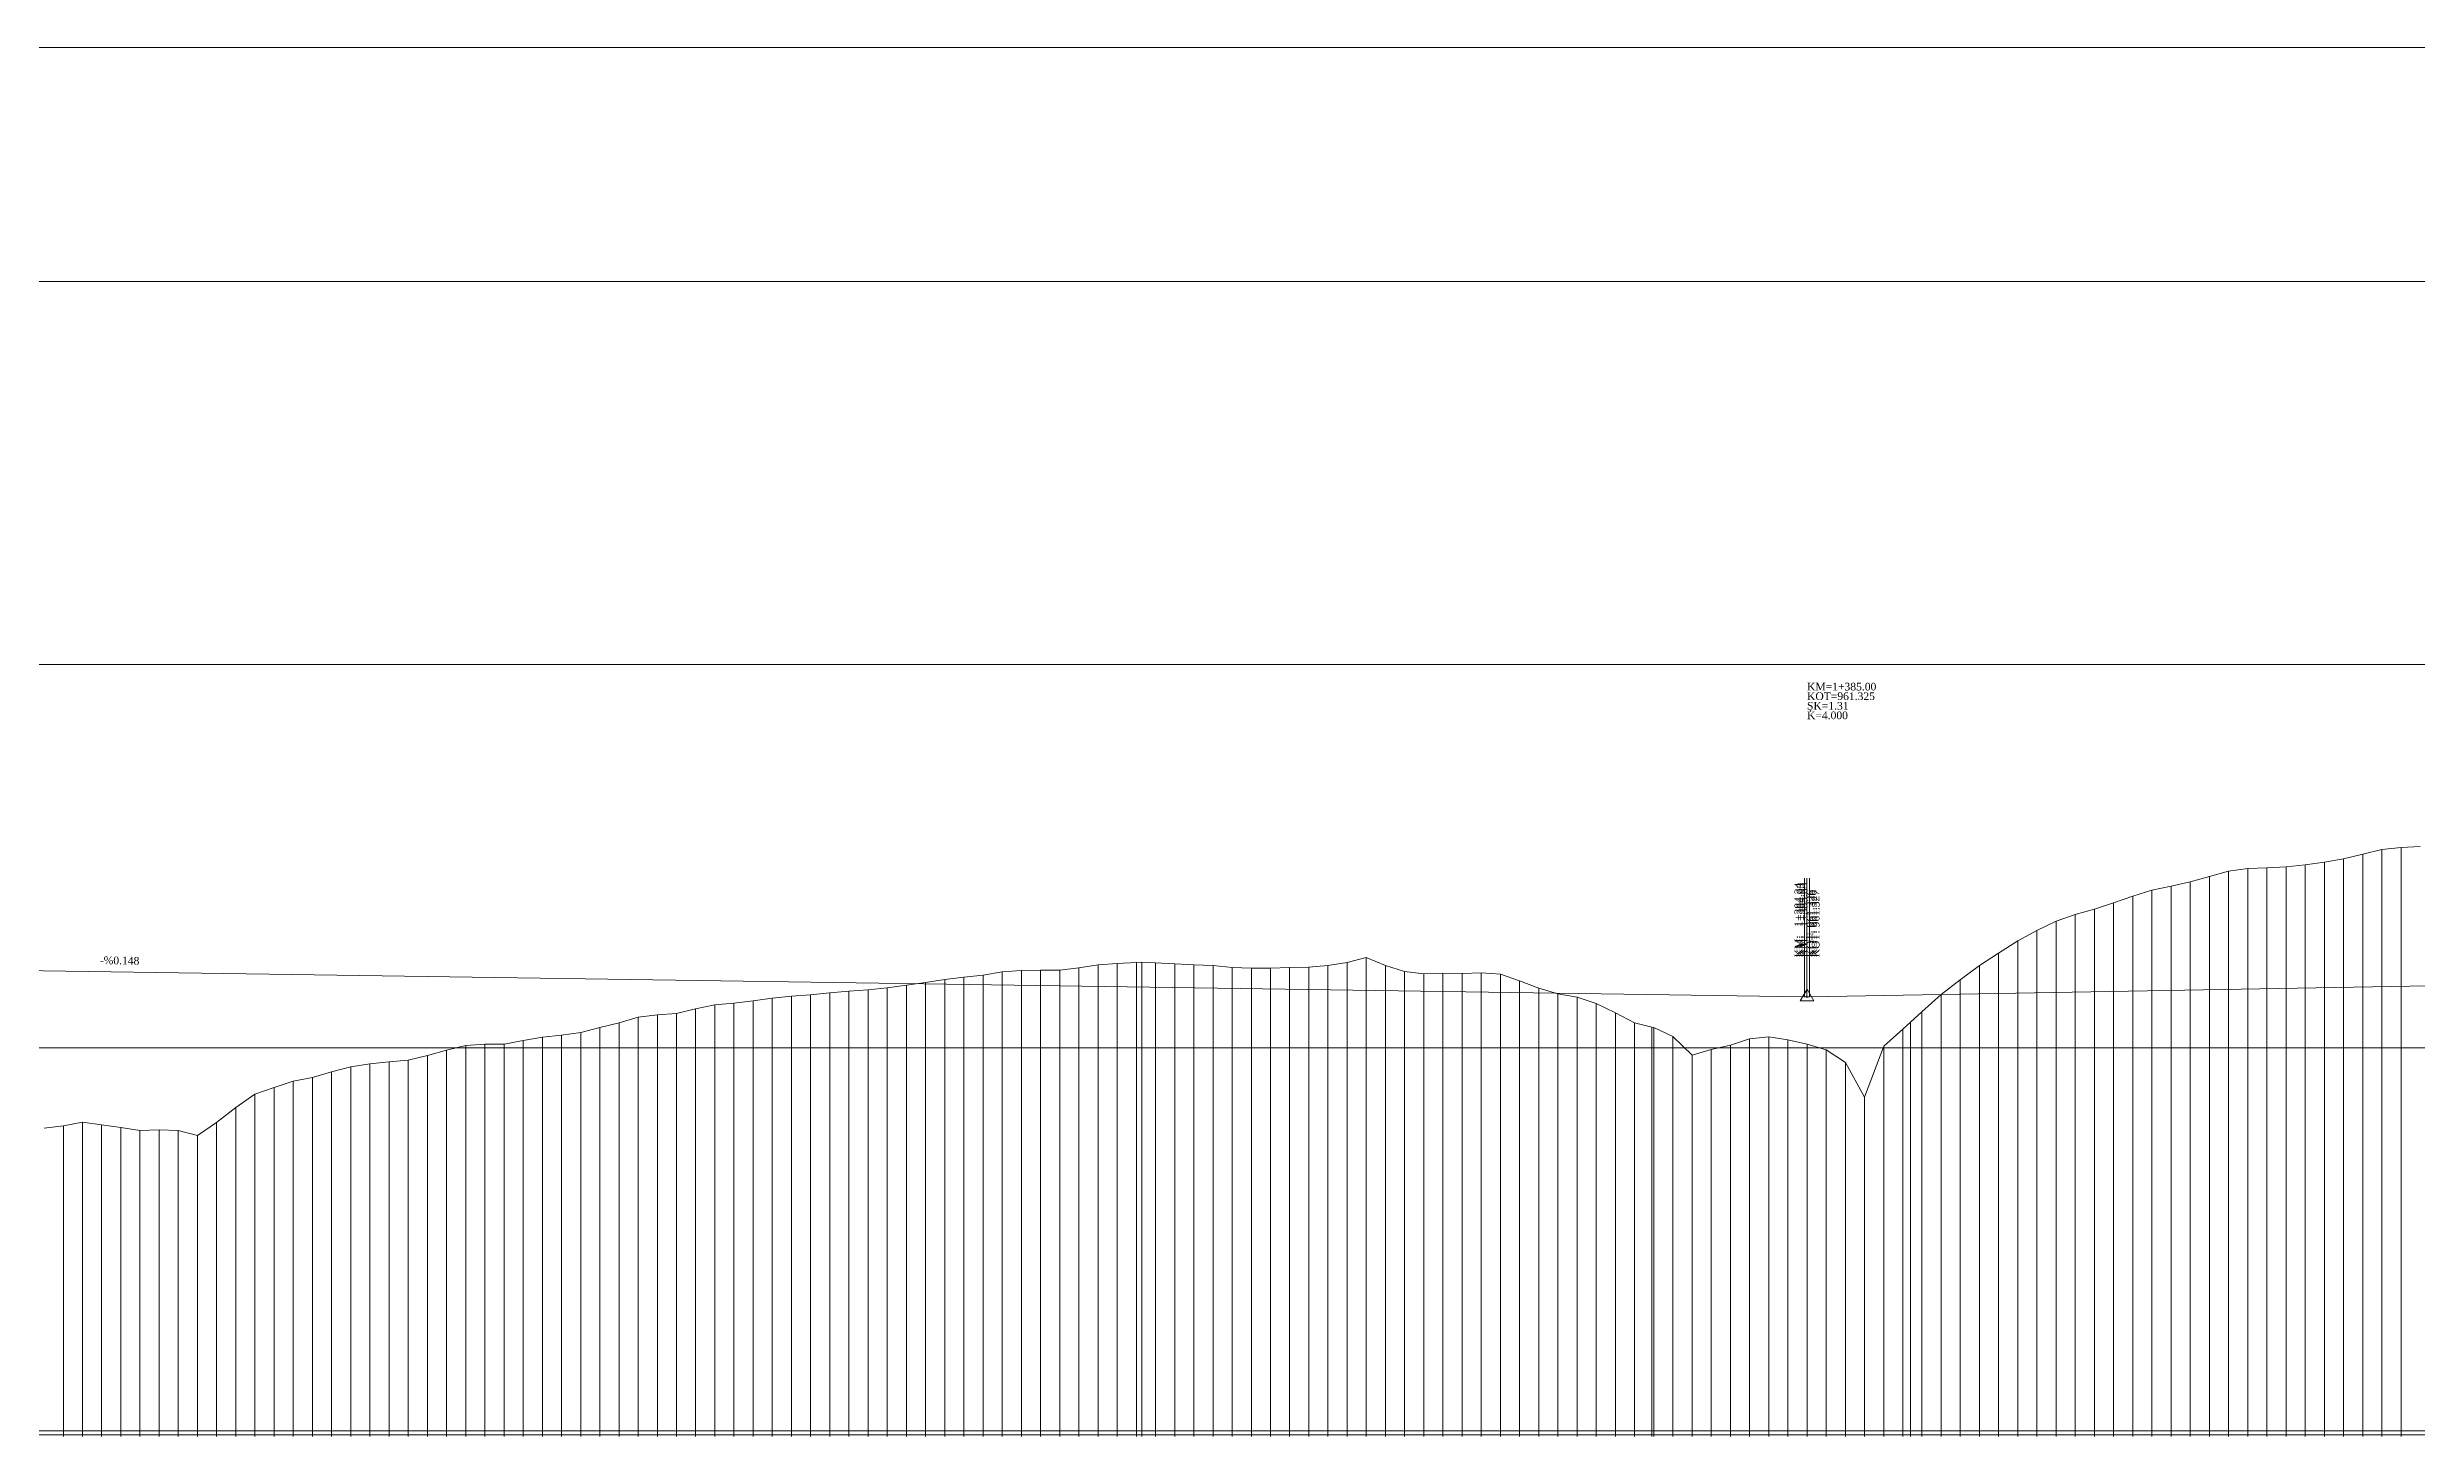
# Model space of a CAD drawing. Header units: metres. Extents: x 478603 to 489313, y 4282657 to 4289463.
# Drawn here: x 484064 to 484683, y 4283895 to 4284258 of the extents above; entities that cross this region are included whole.
import ezdxf

# ---------------------------------------------------------------- set-up
doc = ezdxf.new("R2010")
doc.units = ezdxf.units.M
for name, color, linetype, lineweight in [('PL_SEMBOL', 7, 'Continuous', 0), ('PR_ALINMAN', 1, 'Continuous', 0), ('PR_ENK_EKSEN1', 5, 'Continuous', 0), ('PR_ENK_EKSEN1D', 1, 'Continuous', 0), ('PR_KIYAS', 153, 'Continuous', 0), ('PR_KURP_MIN', 30, 'Continuous', 0), ('PR_KURP_TF', 4, 'Continuous', 0), ('PR_KURP_TO', 96, 'Continuous', 0), ('PR_PROFIL', 153, 'Continuous', 0), ('PR_TANJANT', 30, 'Continuous', 0)]:
    doc.layers.add(name, color=color, linetype=linetype, lineweight=lineweight)
doc.styles.get("Standard").update_dxf_attribs({"font": 'times.ttf'})

# ---------------------------------------------------------------- blocks, each defined once
blk = doc.blocks.new('3')
at = {"layer": 'PL_SEMBOL'}
for p, q in [((0, 2), (-1.75, -1)), ((0.125, 0.125), (-0.125, -0.125)), ((-0.125, 0.125), (0.125, -0.125)), ((1.75, -1), (0, 2)), ((-1.75, -1), (1.75, -1))]:
    blk.add_line(p, q, dxfattribs=at)

msp = doc.modelspace()

# ---------------------------------------------------------------- linework, layer by layer
at = {"layer": 'PR_ALINMAN'}
for p, q in [((483643.28, 4284022.85), (484522.91, 4284009.85)), ((484524.22, 4284009.85), (485374.32, 4284025.15))]:
    msp.add_line(p, q, dxfattribs=at)
at = {"layer": 'PR_ENK_EKSEN1'}
for p, q in [((484658.57, 4284045.02), (484663.57, 4284045.89)), ((484663.57, 4284045.89), (484668.57, 4284047.13)), ((484668.57, 4284047.13), (484673.57, 4284048.34)), ((484673.57, 4284048.34), (484678.57, 4284048.88)), ((484678.57, 4284048.88), (484683.57, 4284049.1)), ((484618.57, 4284038.8), (484623.57, 4284039.9)), ((484623.57, 4284039.9), (484628.57, 4284041.27)), ((484628.57, 4284041.27), (484633.57, 4284042.7)), ((484633.57, 4284042.7), (484638.57, 4284043.38)), ((484638.57, 4284043.38), (484643.57, 4284043.51)), ((484643.57, 4284043.51), (484648.57, 4284043.82)), ((484648.57, 4284043.82), (484653.57, 4284044.35)), ((484653.57, 4284044.35), (484658.57, 4284045.02)), ((484598.57, 4284032.74), (484603.57, 4284034.37)), ((484603.57, 4284034.37), (484608.57, 4284036.15)), ((484608.57, 4284036.15), (484613.57, 4284037.73)), ((484613.57, 4284037.73), (484618.57, 4284038.8)), ((484578.57, 4284024.49), (484583.57, 4284027.22)), ((484583.57, 4284027.22), (484588.57, 4284029.62)), ((484588.57, 4284029.62), (484593.57, 4284031.34)), ((484593.57, 4284031.34), (484598.57, 4284032.74)), ((484568.57, 4284018.06), (484573.57, 4284021.24)), ((484573.57, 4284021.24), (484578.57, 4284024.49)), ((484298.57, 4284014.38), (484303.57, 4284015.01)), ((484303.57, 4284015.01), (484308.57, 4284015.49)), ((484308.57, 4284015.49), (484313.57, 4284016.37)), ((484313.57, 4284016.37), (484318.57, 4284016.77)), ((484318.57, 4284016.77), (484323.57, 4284016.82)), ((484323.57, 4284016.82), (484328.57, 4284016.87)), ((484328.57, 4284016.87), (484333.57, 4284017.4)), ((484333.57, 4284017.4), (484338.57, 4284018.2)), ((484338.57, 4284018.2), (484343.57, 4284018.54)), ((484343.57, 4284018.54), (484348.57, 4284018.8)), ((484348.57, 4284018.8), (484350.01, 4284018.94)), ((484350.01, 4284018.94), (484353.57, 4284018.78)), ((484353.57, 4284018.78), (484358.57, 4284018.53)), ((484358.57, 4284018.53), (484363.57, 4284018.22)), ((484363.57, 4284018.22), (484368.57, 4284018.07)), ((484368.57, 4284018.07), (484373.57, 4284017.56)), ((484373.57, 4284017.56), (484378.57, 4284017.36)), ((484378.57, 4284017.36), (484383.57, 4284017.39)), ((484383.57, 4284017.39), (484388.57, 4284017.51)), ((484388.57, 4284017.51), (484393.57, 4284017.6)), ((484393.57, 4284017.6), (484398.57, 4284018.01)), ((484398.57, 4284018.01), (484403.57, 4284018.81)), ((484403.57, 4284018.81), (484408.57, 4284020.1)), ((484408.57, 4284020.1), (484413.57, 4284018.05)), ((484413.57, 4284018.05), (484418.57, 4284016.49)), ((484418.57, 4284016.49), (484423.57, 4284015.9)), ((484423.57, 4284015.9), (484428.57, 4284016.02)), ((484428.57, 4284016.02), (484433.57, 4284015.98)), ((484433.57, 4284015.98), (484438.57, 4284016.13)), ((484438.57, 4284016.13), (484443.57, 4284015.81)), ((484443.57, 4284015.81), (484448.57, 4284014.09)), ((484563.57, 4284014.35), (484568.57, 4284018.06)), ((484243.57, 4284008.18), (484248.57, 4284008.85)), ((484248.57, 4284008.85), (484253.57, 4284009.5)), ((484253.57, 4284009.5), (484258.57, 4284010.03)), ((484258.57, 4284010.03), (484263.57, 4284010.38)), ((484263.57, 4284010.38), (484268.57, 4284010.9)), ((484268.57, 4284010.9), (484273.57, 4284011.35)), ((484273.57, 4284011.35), (484278.57, 4284011.72)), ((484278.57, 4284011.72), (484283.57, 4284012.22)), ((484283.57, 4284012.22), (484288.57, 4284012.89)), ((484288.57, 4284012.89), (484293.57, 4284013.6)), ((484293.57, 4284013.6), (484298.57, 4284014.38)), ((484448.57, 4284014.09), (484453.57, 4284012.13)), ((484453.57, 4284012.13), (484458.57, 4284010.7)), ((484458.57, 4284010.7), (484463.57, 4284009.75)), ((484463.57, 4284009.75), (484468.57, 4284008.16)), ((484553.57, 4284005.95), (484558.57, 4284010.46)), ((484558.57, 4284010.46), (484563.57, 4284014.35)), ((484208.57, 4284001.89), (484213.57, 4284003.13)), ((484213.57, 4284003.13), (484218.57, 4284004.53)), ((484218.57, 4284004.53), (484223.57, 4284005.2)), ((484223.57, 4284005.2), (484228.57, 4284005.54)), ((484228.57, 4284005.54), (484233.57, 4284006.73)), ((484233.57, 4284006.73), (484238.57, 4284007.79)), ((484238.57, 4284007.79), (484243.57, 4284008.18)), ((484468.57, 4284008.16), (484473.57, 4284005.67)), ((484473.57, 4284005.67), (484478.57, 4284003.13)), ((484478.57, 4284003.13), (484483.09, 4284001.92)), ((484548.57, 4284001.44), (484550.59, 4284003.25)), ((484550.59, 4284003.25), (484553.57, 4284005.95)), ((484168.57, 4283995.97), (484173.57, 4283997.17)), ((484173.57, 4283997.17), (484178.57, 4283997.54)), ((484178.57, 4283997.54), (484183.57, 4283997.49)), ((484183.57, 4283997.49), (484188.57, 4283998.45)), ((484188.57, 4283998.45), (484193.57, 4283999.35)), ((484193.57, 4283999.35), (484198.57, 4283999.9)), ((484198.57, 4283999.9), (484203.57, 4284000.58)), ((484203.57, 4284000.58), (484208.57, 4284001.89)), ((484483.09, 4284001.92), (484483.57, 4284001.83)), ((484483.57, 4284001.83), (484488.57, 4283999.56)), ((484488.57, 4283999.56), (484493.57, 4283994.65)), ((484498.57, 4283996.09), (484503.57, 4283997.3)), ((484503.57, 4283997.3), (484508.57, 4283998.93)), ((484508.57, 4283998.93), (484513.57, 4283999.46)), ((484513.57, 4283999.46), (484518.57, 4283998.68)), ((484518.57, 4283998.68), (484523.57, 4283997.49)), ((484523.57, 4283997.49), (484528.57, 4283996.08)), ((484538.57, 4283983.68), (484543.57, 4283997)), ((484543.57, 4283997), (484548.57, 4284001.44)), ((484133.57, 4283988.82), (484138.57, 4283990.29)), ((484138.57, 4283990.29), (484143.57, 4283991.64)), ((484143.57, 4283991.64), (484148.57, 4283992.36)), ((484148.57, 4283992.36), (484153.57, 4283992.89)), ((484153.57, 4283992.89), (484158.57, 4283993.34)), ((484158.57, 4283993.34), (484163.57, 4283994.53)), ((484163.57, 4283994.53), (484168.57, 4283995.97)), ((484493.57, 4283994.65), (484498.57, 4283996.09)), ((484528.57, 4283996.08), (484533.57, 4283992.72)), ((484533.57, 4283992.72), (484538.57, 4283983.68)), ((484113.57, 4283980.95), (484118.57, 4283984.5)), ((484118.57, 4283984.5), (484123.57, 4283986.19)), ((484123.57, 4283986.19), (484128.57, 4283987.9)), ((484128.57, 4283987.9), (484133.57, 4283988.82)), ((484108.57, 4283977.05), (484113.57, 4283980.95)), ((484063.57, 4283975.62), (484068.57, 4283976.19)), ((484068.57, 4283976.19), (484073.57, 4283977.16)), ((484073.57, 4283977.16), (484078.57, 4283976.5)), ((484078.57, 4283976.5), (484083.57, 4283975.79)), ((484083.57, 4283975.79), (484088.57, 4283975.02)), ((484088.57, 4283975.02), (484093.57, 4283975.16)), ((484093.57, 4283975.16), (484098.57, 4283974.95)), ((484098.57, 4283974.95), (484103.57, 4283973.69)), ((484103.57, 4283973.69), (484108.57, 4283977.05))]:
    msp.add_line(p, q, dxfattribs=at)
at = {"layer": 'PR_ENK_EKSEN1D'}
for p, q in [((484663.57, 4283895.59), (484663.57, 4284045.89)), ((484668.57, 4283895.59), (484668.57, 4284047.13)), ((484673.57, 4283895.59), (484673.57, 4284048.34)), ((484678.57, 4283895.59), (484678.57, 4284048.88)), ((484623.57, 4283895.59), (484623.57, 4284039.9)), ((484628.57, 4283895.59), (484628.57, 4284041.27)), ((484633.57, 4283895.59), (484633.57, 4284042.7)), ((484638.57, 4283895.59), (484638.57, 4284043.38)), ((484643.57, 4283895.59), (484643.57, 4284043.51)), ((484648.57, 4283895.59), (484648.57, 4284043.82)), ((484653.57, 4283895.59), (484653.57, 4284044.35)), ((484658.57, 4283895.59), (484658.57, 4284045.02)), ((484603.57, 4283895.59), (484603.57, 4284034.37)), ((484608.57, 4283895.59), (484608.57, 4284036.15)), ((484613.57, 4283895.59), (484613.57, 4284037.73)), ((484618.57, 4283895.59), (484618.57, 4284038.8)), ((484583.57, 4283895.59), (484583.57, 4284027.22)), ((484588.57, 4283895.59), (484588.57, 4284029.62)), ((484593.57, 4283895.59), (484593.57, 4284031.34)), ((484598.57, 4283895.59), (484598.57, 4284032.74)), ((484573.57, 4283895.59), (484573.57, 4284021.24)), ((484578.57, 4283895.59), (484578.57, 4284024.49)), ((484303.57, 4283895.59), (484303.57, 4284015.01)), ((484308.57, 4283895.59), (484308.57, 4284015.49)), ((484313.57, 4283895.59), (484313.57, 4284016.37)), ((484318.57, 4283895.59), (484318.57, 4284016.77)), ((484323.57, 4283895.59), (484323.57, 4284016.82)), ((484328.57, 4283895.59), (484328.57, 4284016.87)), ((484333.57, 4283895.59), (484333.57, 4284017.4)), ((484338.57, 4283895.59), (484338.57, 4284018.2)), ((484343.57, 4283895.59), (484343.57, 4284018.54)), ((484348.57, 4283895.59), (484348.57, 4284018.8)), ((484350.01, 4283895.59), (484350.01, 4284018.94)), ((484353.57, 4283895.59), (484353.57, 4284018.78)), ((484358.57, 4283895.59), (484358.57, 4284018.53)), ((484363.57, 4283895.59), (484363.57, 4284018.22)), ((484368.57, 4283895.59), (484368.57, 4284018.07)), ((484373.57, 4283895.59), (484373.57, 4284017.56)), ((484378.57, 4283895.59), (484378.57, 4284017.36)), ((484383.57, 4283895.59), (484383.57, 4284017.39)), ((484388.57, 4283895.59), (484388.57, 4284017.51)), ((484393.57, 4283895.59), (484393.57, 4284017.6)), ((484398.57, 4283895.59), (484398.57, 4284018.01)), ((484403.57, 4283895.59), (484403.57, 4284018.81)), ((484408.57, 4283895.59), (484408.57, 4284020.1)), ((484413.57, 4283895.59), (484413.57, 4284018.05)), ((484418.57, 4283895.59), (484418.57, 4284016.49)), ((484423.57, 4283895.59), (484423.57, 4284015.9)), ((484428.57, 4283895.59), (484428.57, 4284016.02)), ((484433.57, 4283895.59), (484433.57, 4284015.98)), ((484438.57, 4283895.59), (484438.57, 4284016.13)), ((484443.57, 4283895.59), (484443.57, 4284015.81)), ((484568.57, 4283895.59), (484568.57, 4284018.06)), ((484248.57, 4283895.59), (484248.57, 4284008.85)), ((484253.57, 4283895.59), (484253.57, 4284009.5)), ((484258.57, 4283895.59), (484258.57, 4284010.03)), ((484263.57, 4283895.59), (484263.57, 4284010.38)), ((484268.57, 4283895.59), (484268.57, 4284010.9)), ((484273.57, 4283895.59), (484273.57, 4284011.35)), ((484278.57, 4283895.59), (484278.57, 4284011.72)), ((484283.57, 4283895.59), (484283.57, 4284012.22)), ((484288.57, 4283895.59), (484288.57, 4284012.89)), ((484293.57, 4283895.59), (484293.57, 4284013.6)), ((484298.57, 4283895.59), (484298.57, 4284014.38)), ((484448.57, 4283895.59), (484448.57, 4284014.09)), ((484453.57, 4283895.59), (484453.57, 4284012.13)), ((484458.57, 4283895.59), (484458.57, 4284010.7)), ((484463.57, 4283895.59), (484463.57, 4284009.75)), ((484558.57, 4283895.59), (484558.57, 4284010.46)), ((484563.57, 4283895.59), (484563.57, 4284014.35)), ((484213.57, 4283895.59), (484213.57, 4284003.13)), ((484218.57, 4283895.59), (484218.57, 4284004.53)), ((484223.57, 4283895.59), (484223.57, 4284005.2)), ((484228.57, 4283895.59), (484228.57, 4284005.54)), ((484233.57, 4283895.59), (484233.57, 4284006.73)), ((484238.57, 4283895.59), (484238.57, 4284007.79)), ((484243.57, 4283895.59), (484243.57, 4284008.18)), ((484468.57, 4283895.59), (484468.57, 4284008.16)), ((484473.57, 4283895.59), (484473.57, 4284005.67)), ((484478.57, 4283895.59), (484478.57, 4284003.13)), ((484550.59, 4283895.59), (484550.59, 4284003.25)), ((484553.57, 4283895.59), (484553.57, 4284005.95)), ((484173.57, 4283895.59), (484173.57, 4283997.17)), ((484178.57, 4283895.59), (484178.57, 4283997.54)), ((484183.57, 4283895.59), (484183.57, 4283997.49)), ((484188.57, 4283895.59), (484188.57, 4283998.45)), ((484193.57, 4283895.59), (484193.57, 4283999.35)), ((484198.57, 4283895.59), (484198.57, 4283999.9)), ((484203.57, 4283895.59), (484203.57, 4284000.58)), ((484208.57, 4283895.59), (484208.57, 4284001.89)), ((484483.09, 4283895.59), (484483.09, 4284001.92)), ((484483.57, 4283895.59), (484483.57, 4284001.83)), ((484488.57, 4283895.59), (484488.57, 4283999.56)), ((484503.57, 4283895.59), (484503.57, 4283997.3)), ((484508.57, 4283895.59), (484508.57, 4283998.93)), ((484513.57, 4283895.59), (484513.57, 4283999.46)), ((484518.57, 4283895.59), (484518.57, 4283998.68)), ((484523.57, 4283895.59), (484523.57, 4283997.49)), ((484543.57, 4283895.59), (484543.57, 4283997)), ((484548.57, 4283895.59), (484548.57, 4284001.44)), ((484138.57, 4283895.59), (484138.57, 4283990.29)), ((484143.57, 4283895.59), (484143.57, 4283991.64)), ((484148.57, 4283895.59), (484148.57, 4283992.36)), ((484153.57, 4283895.59), (484153.57, 4283992.89)), ((484158.57, 4283895.59), (484158.57, 4283993.34)), ((484163.57, 4283895.59), (484163.57, 4283994.53)), ((484168.57, 4283895.59), (484168.57, 4283995.97)), ((484493.57, 4283895.59), (484493.57, 4283994.65)), ((484498.57, 4283895.59), (484498.57, 4283996.09)), ((484528.57, 4283895.59), (484528.57, 4283996.08)), ((484533.57, 4283895.59), (484533.57, 4283992.72)), ((484118.57, 4283895.59), (484118.57, 4283984.5)), ((484123.57, 4283895.59), (484123.57, 4283986.19)), ((484128.57, 4283895.59), (484128.57, 4283987.9)), ((484133.57, 4283895.59), (484133.57, 4283988.82)), ((484113.57, 4283895.59), (484113.57, 4283980.95)), ((484538.57, 4283895.59), (484538.57, 4283983.68)), ((484068.57, 4283895.59), (484068.57, 4283976.19)), ((484073.57, 4283895.59), (484073.57, 4283977.16)), ((484078.57, 4283895.59), (484078.57, 4283976.5)), ((484083.57, 4283895.59), (484083.57, 4283975.79)), ((484088.57, 4283895.59), (484088.57, 4283975.02)), ((484093.57, 4283895.59), (484093.57, 4283975.16)), ((484098.57, 4283895.59), (484098.57, 4283974.95)), ((484103.57, 4283895.59), (484103.57, 4283973.69)), ((484108.57, 4283895.59), (484108.57, 4283977.05))]:
    msp.add_line(p, q, dxfattribs=at)
at = {"layer": 'PR_KIYAS'}
for p, q in [((483148.57, 4284196.59), (485374.32, 4284196.59)), ((483148.57, 4284096.59), (485374.32, 4284096.59)), ((483148.57, 4283996.59), (485374.32, 4283996.59)), ((483148.57, 4283896.59), (485374.32, 4283896.59))]:
    msp.add_line(p, q, dxfattribs=at)
at = {"layer": 'PR_KURP_MIN'}
msp.add_line((484523.5, 4284009.85), (484523.5, 4284040.85), dxfattribs=at)
at = {"layer": 'PR_KURP_TF'}
msp.add_line((484524.22, 4284009.85), (484524.22, 4284040.85), dxfattribs=at)
at = {"layer": 'PR_KURP_TO'}
msp.add_line((484522.91, 4284009.85), (484522.91, 4284040.85), dxfattribs=at)
at = {"layer": 'PR_PROFIL'}
for p, q in [((483148.57, 4284257.68), (485374.32, 4284257.68)), ((483128.57, 4283895.59), (485374.32, 4283895.59)), ((484068.57, 4283895.09), (484068.57, 4283895.59)), ((484073.57, 4283895.09), (484073.57, 4283895.59)), ((484078.57, 4283895.09), (484078.57, 4283895.59)), ((484083.57, 4283895.09), (484083.57, 4283895.59)), ((484088.57, 4283895.09), (484088.57, 4283895.59)), ((484093.57, 4283895.09), (484093.57, 4283895.59)), ((484098.57, 4283895.09), (484098.57, 4283895.59)), ((484103.57, 4283895.09), (484103.57, 4283895.59)), ((484108.57, 4283895.09), (484108.57, 4283895.59)), ((484113.57, 4283895.09), (484113.57, 4283895.59)), ((484118.57, 4283895.09), (484118.57, 4283895.59)), ((484123.57, 4283895.09), (484123.57, 4283895.59)), ((484128.57, 4283895.09), (484128.57, 4283895.59)), ((484133.57, 4283895.09), (484133.57, 4283895.59)), ((484138.57, 4283895.09), (484138.57, 4283895.59)), ((484143.57, 4283895.09), (484143.57, 4283895.59)), ((484148.57, 4283895.09), (484148.57, 4283895.59)), ((484153.57, 4283895.09), (484153.57, 4283895.59)), ((484158.57, 4283895.09), (484158.57, 4283895.59)), ((484163.57, 4283895.09), (484163.57, 4283895.59)), ((484168.57, 4283895.09), (484168.57, 4283895.59)), ((484173.57, 4283895.09), (484173.57, 4283895.59)), ((484178.57, 4283895.09), (484178.57, 4283895.59)), ((484183.57, 4283895.09), (484183.57, 4283895.59)), ((484188.57, 4283895.09), (484188.57, 4283895.59)), ((484193.57, 4283895.09), (484193.57, 4283895.59)), ((484198.57, 4283895.09), (484198.57, 4283895.59)), ((484203.57, 4283895.09), (484203.57, 4283895.59)), ((484208.57, 4283895.09), (484208.57, 4283895.59)), ((484213.57, 4283895.09), (484213.57, 4283895.59)), ((484218.57, 4283895.09), (484218.57, 4283895.59)), ((484223.57, 4283895.09), (484223.57, 4283895.59)), ((484228.57, 4283895.09), (484228.57, 4283895.59)), ((484233.57, 4283895.09), (484233.57, 4283895.59)), ((484238.57, 4283895.09), (484238.57, 4283895.59)), ((484243.57, 4283895.09), (484243.57, 4283895.59)), ((484248.57, 4283895.09), (484248.57, 4283895.59)), ((484253.57, 4283895.09), (484253.57, 4283895.59)), ((484258.57, 4283895.09), (484258.57, 4283895.59)), ((484263.57, 4283895.09), (484263.57, 4283895.59)), ((484268.57, 4283895.09), (484268.57, 4283895.59)), ((484273.57, 4283895.09), (484273.57, 4283895.59)), ((484278.57, 4283895.09), (484278.57, 4283895.59)), ((484283.57, 4283895.09), (484283.57, 4283895.59)), ((484288.57, 4283895.09), (484288.57, 4283895.59)), ((484293.57, 4283895.09), (484293.57, 4283895.59)), ((484298.57, 4283895.09), (484298.57, 4283895.59)), ((484303.57, 4283895.09), (484303.57, 4283895.59)), ((484308.57, 4283895.09), (484308.57, 4283895.59)), ((484313.57, 4283895.09), (484313.57, 4283895.59)), ((484318.57, 4283895.09), (484318.57, 4283895.59)), ((484323.57, 4283895.09), (484323.57, 4283895.59)), ((484328.57, 4283895.09), (484328.57, 4283895.59)), ((484333.57, 4283895.09), (484333.57, 4283895.59)), ((484338.57, 4283895.09), (484338.57, 4283895.59)), ((484343.57, 4283895.09), (484343.57, 4283895.59)), ((484348.57, 4283895.09), (484348.57, 4283895.59)), ((484350.01, 4283895.09), (484350.01, 4283895.59)), ((484353.57, 4283895.09), (484353.57, 4283895.59)), ((484358.57, 4283895.09), (484358.57, 4283895.59)), ((484363.57, 4283895.09), (484363.57, 4283895.59)), ((484368.57, 4283895.09), (484368.57, 4283895.59)), ((484373.57, 4283895.09), (484373.57, 4283895.59)), ((484378.57, 4283895.09), (484378.57, 4283895.59)), ((484383.57, 4283895.09), (484383.57, 4283895.59)), ((484388.57, 4283895.09), (484388.57, 4283895.59)), ((484393.57, 4283895.09), (484393.57, 4283895.59)), ((484398.57, 4283895.09), (484398.57, 4283895.59)), ((484403.57, 4283895.09), (484403.57, 4283895.59)), ((484408.57, 4283895.09), (484408.57, 4283895.59)), ((484413.57, 4283895.09), (484413.57, 4283895.59)), ((484418.57, 4283895.09), (484418.57, 4283895.59)), ((484423.57, 4283895.09), (484423.57, 4283895.59)), ((484428.57, 4283895.09), (484428.57, 4283895.59)), ((484433.57, 4283895.09), (484433.57, 4283895.59)), ((484438.57, 4283895.09), (484438.57, 4283895.59)), ((484443.57, 4283895.09), (484443.57, 4283895.59)), ((484448.57, 4283895.09), (484448.57, 4283895.59)), ((484453.57, 4283895.09), (484453.57, 4283895.59)), ((484458.57, 4283895.09), (484458.57, 4283895.59)), ((484463.57, 4283895.09), (484463.57, 4283895.59)), ((484468.57, 4283895.09), (484468.57, 4283895.59)), ((484473.57, 4283895.09), (484473.57, 4283895.59)), ((484478.57, 4283895.09), (484478.57, 4283895.59)), ((484483.09, 4283895.09), (484483.09, 4283895.59)), ((484483.57, 4283895.09), (484483.57, 4283895.59)), ((484488.57, 4283895.09), (484488.57, 4283895.59)), ((484493.57, 4283895.09), (484493.57, 4283895.59)), ((484498.57, 4283895.09), (484498.57, 4283895.59)), ((484503.57, 4283895.09), (484503.57, 4283895.59)), ((484508.57, 4283895.09), (484508.57, 4283895.59)), ((484513.57, 4283895.09), (484513.57, 4283895.59)), ((484518.57, 4283895.09), (484518.57, 4283895.59)), ((484523.57, 4283895.09), (484523.57, 4283895.59)), ((484528.57, 4283895.09), (484528.57, 4283895.59)), ((484533.57, 4283895.09), (484533.57, 4283895.59)), ((484538.57, 4283895.09), (484538.57, 4283895.59)), ((484543.57, 4283895.09), (484543.57, 4283895.59)), ((484548.57, 4283895.09), (484548.57, 4283895.59)), ((484550.59, 4283895.09), (484550.59, 4283895.59)), ((484553.57, 4283895.09), (484553.57, 4283895.59)), ((484558.57, 4283895.09), (484558.57, 4283895.59)), ((484563.57, 4283895.09), (484563.57, 4283895.59)), ((484568.57, 4283895.09), (484568.57, 4283895.59)), ((484573.57, 4283895.09), (484573.57, 4283895.59)), ((484578.57, 4283895.09), (484578.57, 4283895.59)), ((484583.57, 4283895.09), (484583.57, 4283895.59)), ((484588.57, 4283895.09), (484588.57, 4283895.59)), ((484593.57, 4283895.09), (484593.57, 4283895.59)), ((484598.57, 4283895.09), (484598.57, 4283895.59)), ((484603.57, 4283895.09), (484603.57, 4283895.59)), ((484608.57, 4283895.09), (484608.57, 4283895.59)), ((484613.57, 4283895.09), (484613.57, 4283895.59)), ((484618.57, 4283895.09), (484618.57, 4283895.59)), ((484623.57, 4283895.09), (484623.57, 4283895.59)), ((484628.57, 4283895.09), (484628.57, 4283895.59)), ((484633.57, 4283895.09), (484633.57, 4283895.59)), ((484638.57, 4283895.09), (484638.57, 4283895.59)), ((484643.57, 4283895.09), (484643.57, 4283895.59)), ((484648.57, 4283895.09), (484648.57, 4283895.59)), ((484653.57, 4283895.09), (484653.57, 4283895.59)), ((484658.57, 4283895.09), (484658.57, 4283895.59)), ((484663.57, 4283895.09), (484663.57, 4283895.59)), ((484668.57, 4283895.09), (484668.57, 4283895.59)), ((484673.57, 4283895.09), (484673.57, 4283895.59)), ((484678.57, 4283895.09), (484678.57, 4283895.59))]:
    msp.add_line(p, q, dxfattribs=at)
at = {"layer": 'PR_TANJANT'}
for p, q in [((484522.91, 4284009.85), (484523.57, 4284009.84)), ((484523.57, 4284009.84), (484524.22, 4284009.85))]:
    msp.add_line(p, q, dxfattribs=at)

# ---------------------------------------------------------------- block references
at = {"layer": 'PR_ALINMAN'}
msp.add_blockref('3', (484523.57, 4284009.84), dxfattribs=at)

# ---------------------------------------------------------------- texts
for s, p in [('KM=1+385.00', (484523.57, 4284089.84)), ('KOT=961.325', (484523.57, 4284087.34)), ('K=4.000', (484523.57, 4284082.34)), ('ŞK=1.31', (484523.57, 4284084.84))]:
    msp.add_text(s, height=2, dxfattribs=at).set_placement(p)
msp.add_text('-%0.148', height=2, rotation=359.15326, dxfattribs=at).set_placement((484078.08, 4284018.43))
at = {"layer": 'PR_KURP_MIN'}
for s, p in [('KM:   1+384.93', (484522.9, 4284020.18)), ('KOT: 961.326', (484526.1, 4284020.18))]:
    msp.add_text(s, height=2, rotation=90, dxfattribs=at).set_placement(p)
at = {"layer": 'PR_KURP_TF'}
for s, p in [('KM:   1+385.65', (484523.62, 4284020.19)), ('KOT: 961.327', (484526.82, 4284020.19))]:
    msp.add_text(s, height=2, rotation=90, dxfattribs=at).set_placement(p)
at = {"layer": 'PR_KURP_TO'}
for s, p in [('KM:   1+384.34', (484522.31, 4284020.18)), ('KOT: 961.326', (484525.51, 4284020.18))]:
    msp.add_text(s, height=2, rotation=90, dxfattribs=at).set_placement(p)

doc.saveas('drawing.dxf')
